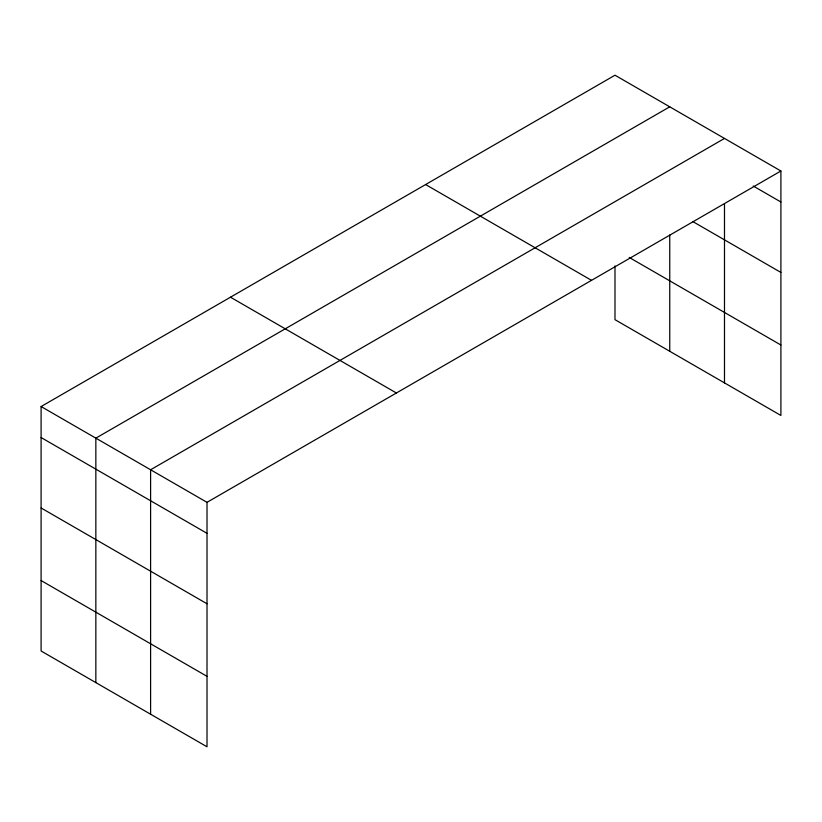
<?xml version="1.0" encoding="UTF-8"?>
<svg xmlns="http://www.w3.org/2000/svg" width="822" height="822" viewBox="0 0 822 822"><rect width="100%" height="100%" fill="white"/><g stroke="black" fill="none" stroke-linecap="round" stroke-linejoin="round"><path stroke-width="1.23" d="M780.9 170.997L614.99 75.213L41.1 406.541L41.1 651.003L207.01 746.787L207.01 502.334L780.9 170.997L780.9 415.459L614.99 319.666L614.99 265.876M724.49 204.01L724.49 382.888M669.745 106.819L95.845 438.157L95.845 682.609M724.49 138.435L150.601 469.763L150.601 714.215M753.25 186.029L780.9 201.996M692.741 221.529L780.9 272.431M629.22 257.44L780.9 345.014M425.611 184.549L591.511 280.343M230.489 297.204L396.389 392.998M41.1 406.541L207.01 502.334M41.1 437.54L207.01 533.324M41.1 507.975L207.01 603.769M41.1 580.558L207.01 676.342M669.745 235L669.745 351.282"/></g></svg>
